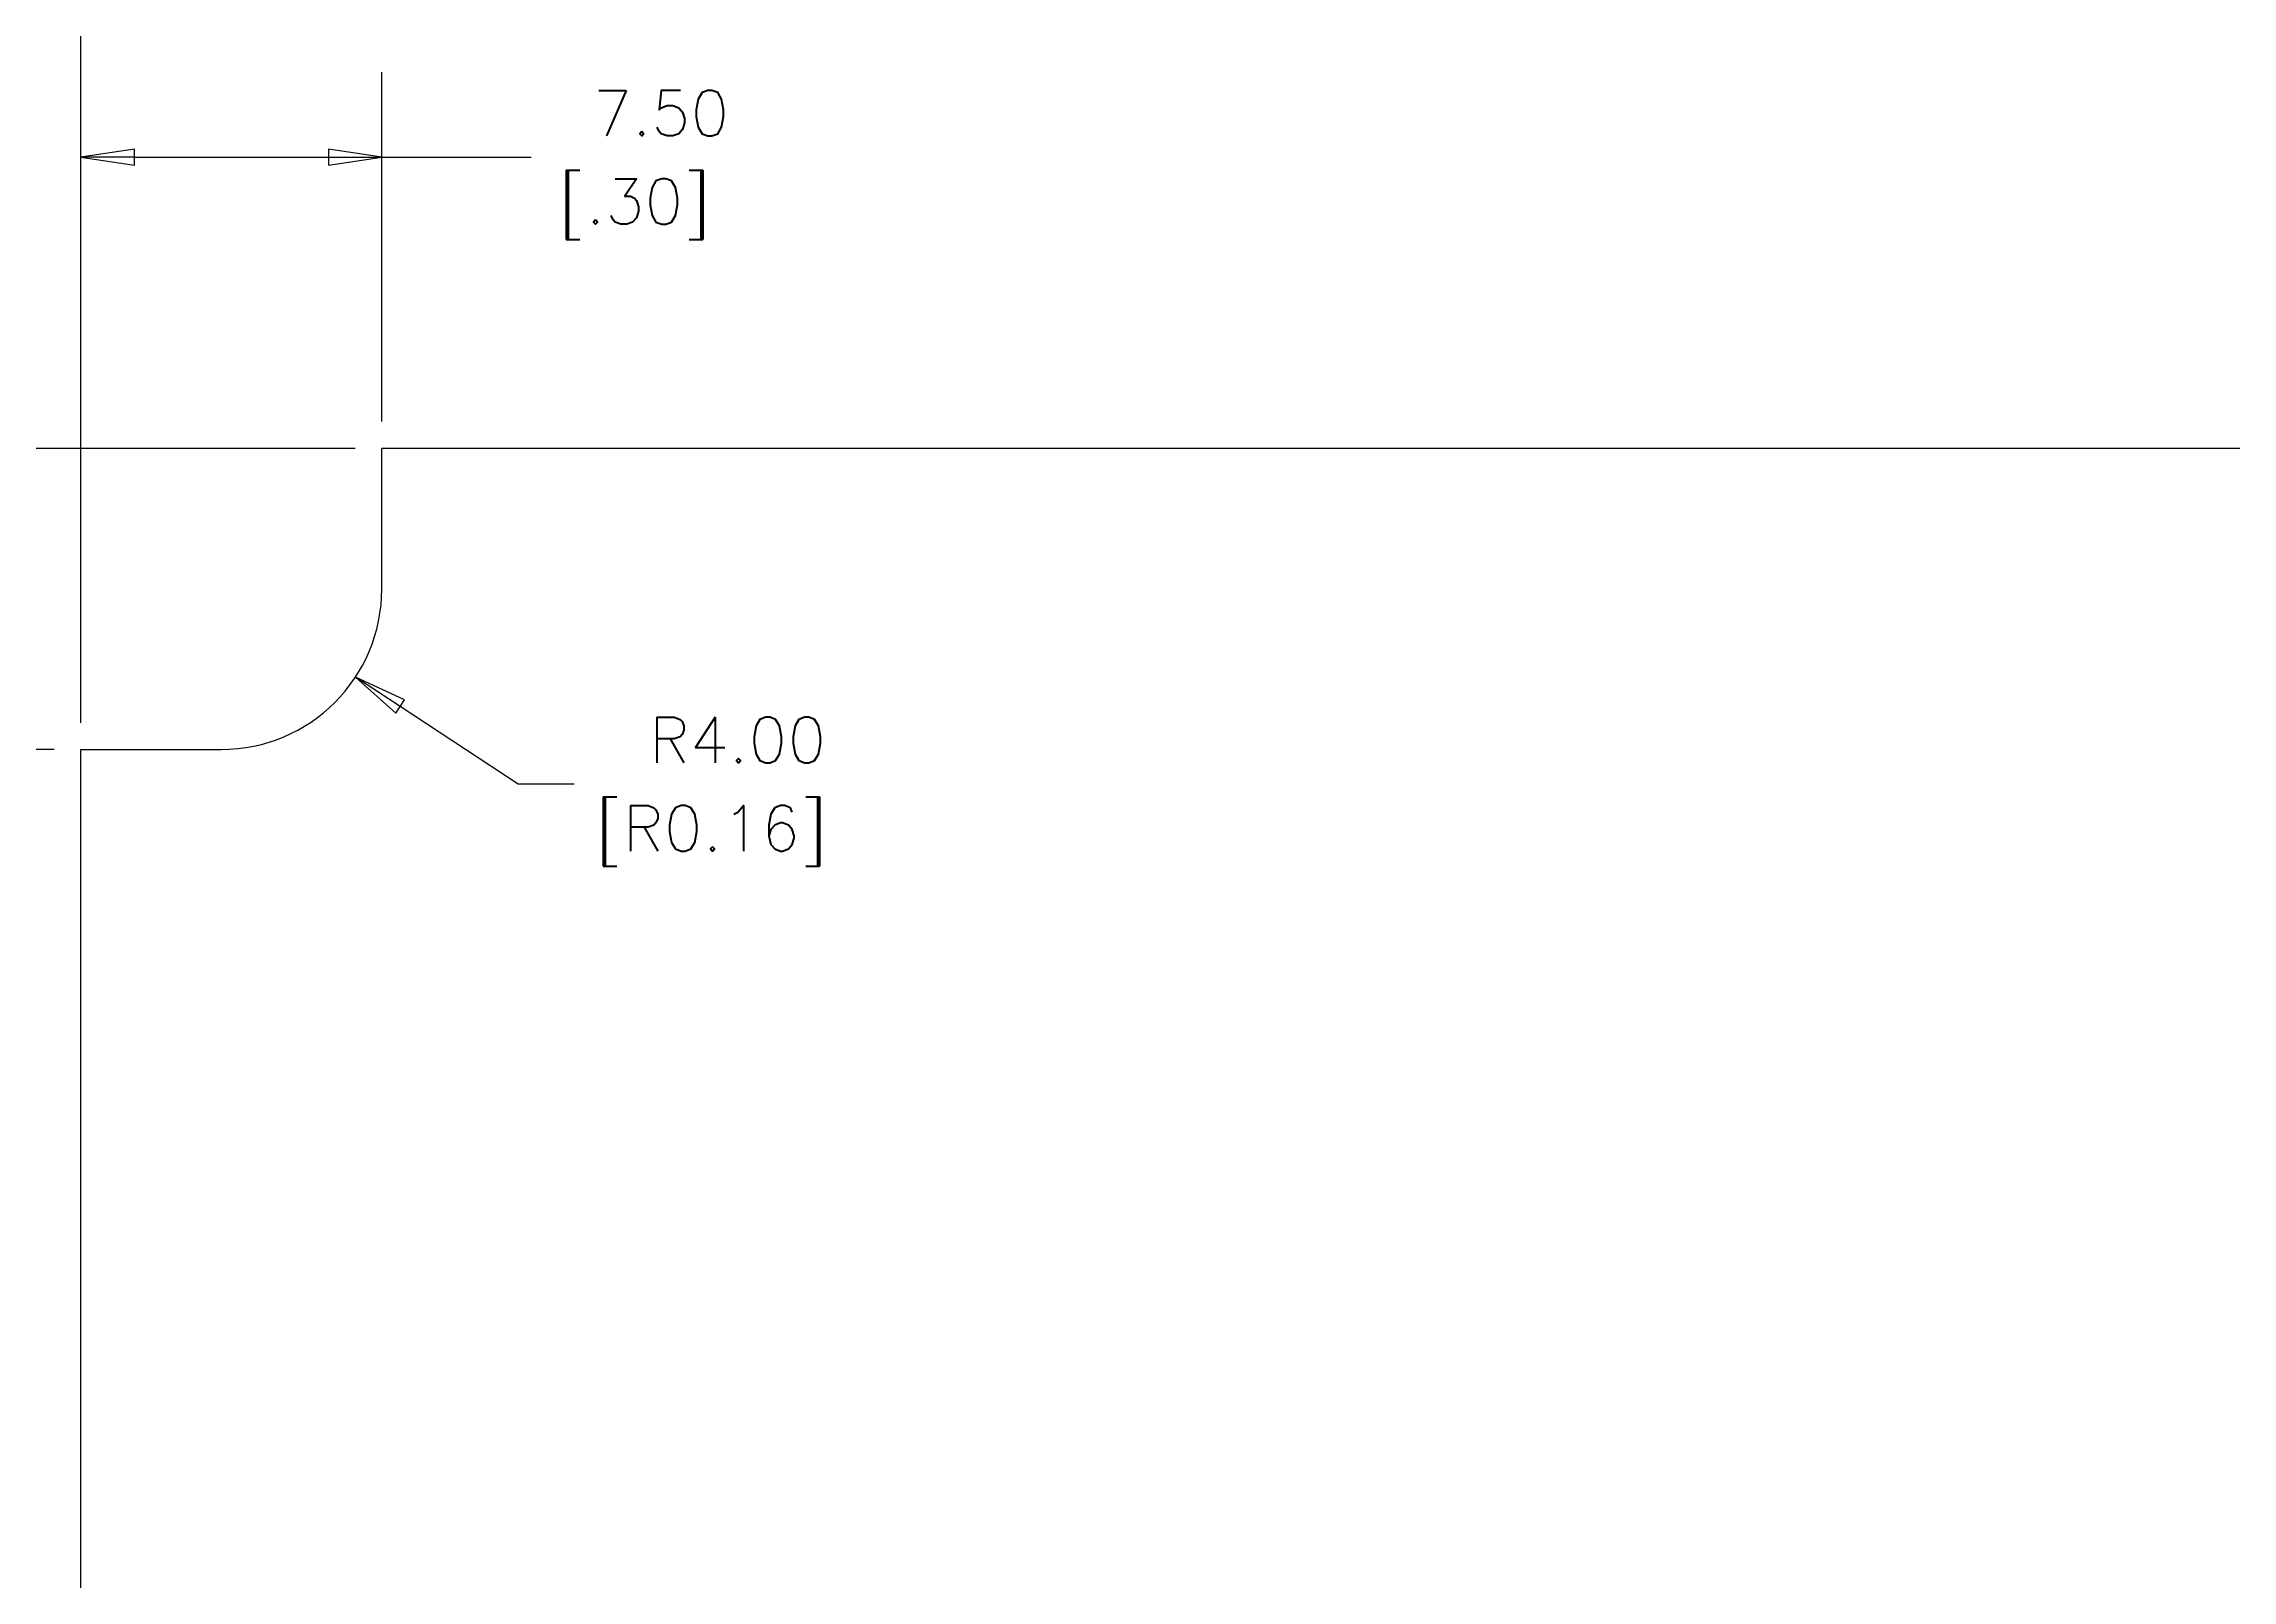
# Model space of a CAD drawing. Extents: x 2 to 184, y 2 to 142.
# Drawn here: x 40.4 to 94.9, y 70.6 to 108.8 of the extents above; entities that cross this region are included whole.
import ezdxf

# ---------------------------------------------------------------- set-up
doc = ezdxf.new("R2010")
doc.units = 0
doc.header["$LTSCALE"] = 0.666667
doc.layers.get('0').update_dxf_attribs({"linetype": 'CONTINUOUS'})
doc.layers.get('DEFPOINTS').update_dxf_attribs({"linetype": 'CONTINUOUS'})
doc.layers.add('DIMENSION__ANSI_', color=7, linetype='CONTINUOUS')
doc.layers.add('VISIBLE__ANSI_', color=7, linetype='CONTINUOUS')
doc.styles.add('NOTE_TEXT__ANSI_', font='txt.shx', dxfattribs={"bigfont": 'bigfont.shx'})
doc.dimstyles.get("Standard").update_dxf_attribs({"dimtxt": 0.18, "dimasz": 0.18, "dimexe": 0.18, "dimexo": 0.0625, "dimgap": 0.09, "dimtad": 0, "dimtih": 1, "dimtoh": 1, "dimzin": 0, "dimcen": 0.09, "dimazin": 3, "dimtfac": 1, "dimtofl": 0, "dimtmove": 0, "dimatfit": 3})

# ---------------------------------------------------------------- blocks, each defined once
blk = doc.blocks.new('FILLED-1')
at = {"color": 0}
for p, q in [((0, 0), (-1, 0.15)), ((-1, 0.15), (-1, -0.15)), ((-1, 0), (0, 0)), ((-1, -0.15), (0, 0))]:
    blk.add_line(p, q, dxfattribs=at)
at = {"color": 0, "flags": 128}
blk.add_lwpolyline([(-1, -0.15), (0, 0), (-1, 0.15), (-1, -0.15)], dxfattribs=at)
at = {"color": 0}
blk.add_solid([(-1, -0.15), (0, 0), (-1, 0.15), (-1, -0.15)], dxfattribs=at)
blk = doc.blocks.new('*U73')
at = {"layer": 'DIMENSION__ANSI_', "style": 'NOTE_TEXT__ANSI_'}
blk.add_text(' 103.60', height=1.1333, dxfattribs=at).set_placement((84.363, 116.992))
blk = doc.blocks.new('*U74')
at = {"layer": 'DIMENSION__ANSI_', "style": 'NOTE_TEXT__ANSI_'}
blk.add_text('[4.08]', height=1.1333, dxfattribs=at).set_placement((84.797, 114.792))
blk = doc.blocks.new('*D11')
at = {"layer": 'DEFPOINTS', "color": 0}
for p in [(144.933, 116.459), (41.333, 91.267), (144.933, 91.267)]:
    blk.add_point(p, dxfattribs=at)
at = {"layer": 'DIMENSION__ANSI_'}
for p, q in [((41.333, 91.933), (41.333, 118.576)), ((144.933, 91.933), (144.933, 118.576)), ((42.667, 116.459), (83.829, 116.459)), ((143.6, 116.459), (90.487, 116.459))]:
    blk.add_line(p, q, dxfattribs=at)
for name in ['*U73', '*U74']:
    blk.add_blockref(name, (0, 0))
at = {"layer": 'DIMENSION__ANSI_', "xscale": 1.333333333333333, "yscale": 1.333333333333333, "zscale": 1.333333333333333, "rotation": 180}
blk.add_blockref('FILLED-1', (41.333, 116.459), dxfattribs=at)
at = {"layer": 'DIMENSION__ANSI_', "xscale": 1.333333333333333, "yscale": 1.333333333333333, "zscale": 1.333333333333333}
blk.add_blockref('FILLED-1', (144.933, 116.459), dxfattribs=at)
blk = doc.blocks.new('*U75')
at = {"layer": 'DIMENSION__ANSI_', "style": 'NOTE_TEXT__ANSI_'}
blk.add_text(' 53.60', height=1.1333, dxfattribs=at).set_placement((20.788, 78.475))
blk = doc.blocks.new('*U76')
at = {"layer": 'DIMENSION__ANSI_', "style": 'NOTE_TEXT__ANSI_'}
blk.add_text('[2.11]', height=1.1333, dxfattribs=at).set_placement((21.223, 76.275))
blk = doc.blocks.new('*D12')
at = {"layer": 'DEFPOINTS', "color": 0}
for p in [(48.833, 98.767), (23.301, 45.167), (48.833, 45.167)]:
    blk.add_point(p, dxfattribs=at)
at = {"layer": 'DIMENSION__ANSI_'}
for p, q in [((48.167, 98.767), (21.184, 98.767)), ((23.301, 97.433), (23.301, 80.142)), ((23.301, 46.5), (23.301, 75.742)), ((48.167, 45.167), (21.184, 45.167))]:
    blk.add_line(p, q, dxfattribs=at)
for name in ['*U75', '*U76']:
    blk.add_blockref(name, (0, 0))
at = {"layer": 'DIMENSION__ANSI_', "xscale": 1.333333333333333, "yscale": 1.333333333333333, "zscale": 1.333333333333333}
for p, rotation in [((23.301, 98.767), 90), ((23.301, 45.167), 270)]:
    blk.add_blockref('FILLED-1', p, dxfattribs=dict(at, rotation=rotation))
blk = doc.blocks.new('*U77')
at = {"layer": 'DIMENSION__ANSI_', "style": 'NOTE_TEXT__ANSI_'}
blk.add_text(' 7.50', height=1.1333, dxfattribs=at).set_placement((53.084, 106.551))
blk = doc.blocks.new('*U78')
at = {"layer": 'DIMENSION__ANSI_', "style": 'NOTE_TEXT__ANSI_'}
blk.add_text('[.30]', height=1.1333, dxfattribs=at).set_placement((53.236, 104.351))
blk = doc.blocks.new('*D13')
at = {"layer": 'DEFPOINTS', "color": 0}
for p in [(48.833, 106.017), (48.833, 98.767), (41.333, 91.267)]:
    blk.add_point(p, dxfattribs=at)
at = {"layer": 'DIMENSION__ANSI_'}
for p, q in [((41.333, 91.933), (41.333, 108.134)), ((48.833, 99.433), (48.833, 108.134)), ((42.667, 106.017), (47.5, 106.017)), ((48.833, 106.017), (52.551, 106.017))]:
    blk.add_line(p, q, dxfattribs=at)
for name in ['*U77', '*U78']:
    blk.add_blockref(name, (0, 0))
at = {"layer": 'DIMENSION__ANSI_', "xscale": 1.333333333333333, "yscale": 1.333333333333333, "zscale": 1.333333333333333, "rotation": 180}
blk.add_blockref('FILLED-1', (41.333, 106.017), dxfattribs=at)
at = {"layer": 'DIMENSION__ANSI_', "xscale": 1.333333333333333, "yscale": 1.333333333333333, "zscale": 1.333333333333333}
blk.add_blockref('FILLED-1', (48.833, 106.017), dxfattribs=at)
blk = doc.blocks.new('*U79')
at = {"layer": 'DIMENSION__ANSI_', "style": 'NOTE_TEXT__ANSI_'}
blk.add_text(' 7.50', height=1.1333, dxfattribs=at).set_placement((31.531, 85.637))
blk = doc.blocks.new('*U80')
at = {"layer": 'DIMENSION__ANSI_', "style": 'NOTE_TEXT__ANSI_'}
blk.add_text('[.30]', height=1.1333, dxfattribs=at).set_placement((31.682, 83.437))
blk = doc.blocks.new('*D14')
at = {"layer": 'DEFPOINTS', "color": 0}
for p in [(48.833, 98.767), (37.288, 91.267), (41.333, 91.267)]:
    blk.add_point(p, dxfattribs=at)
at = {"layer": 'DIMENSION__ANSI_'}
for p, q in [((48.167, 98.767), (35.172, 98.767)), ((37.288, 97.433), (37.288, 92.6)), ((40.667, 91.267), (35.172, 91.267)), ((37.288, 91.267), (37.288, 85.104)), ((37.288, 85.104), (35.955, 85.104))]:
    blk.add_line(p, q, dxfattribs=at)
for name in ['*U79', '*U80']:
    blk.add_blockref(name, (0, 0))
at = {"layer": 'DIMENSION__ANSI_', "xscale": 1.333333333333333, "yscale": 1.333333333333333, "zscale": 1.333333333333333}
for p, rotation in [((37.288, 98.767), 90), ((37.288, 91.267), 270)]:
    blk.add_blockref('FILLED-1', p, dxfattribs=dict(at, rotation=rotation))
blk = doc.blocks.new('*U81')
at = {"layer": 'DIMENSION__ANSI_', "style": 'NOTE_TEXT__ANSI_'}
blk.add_text(' R4.00', height=1.1333, dxfattribs=at).set_placement((54.478, 90.936))
blk = doc.blocks.new('*U82')
at = {"layer": 'DIMENSION__ANSI_', "style": 'NOTE_TEXT__ANSI_'}
blk.add_text('[R0.16]', height=1.1333, dxfattribs=at).set_placement((54.157, 88.736))
blk = doc.blocks.new('*D15')
at = {"layer": 'DEFPOINTS', "color": 0}
for p in [(44.833, 95.267), (48.175, 93.068)]:
    blk.add_point(p, dxfattribs=at)
at = {"layer": 'DIMENSION__ANSI_'}
for p, q in [((52.228, 90.403), (49.289, 92.336)), ((53.624, 90.403), (52.228, 90.403))]:
    blk.add_line(p, q, dxfattribs=at)
for name in ['*U81', '*U82']:
    blk.add_blockref(name, (0, 0))
at = {"layer": 'DIMENSION__ANSI_', "xscale": 1.333333333333333, "yscale": 1.333333333333333, "zscale": 1.333333333333333, "rotation": 146.6642703560664}
blk.add_blockref('FILLED-1', (48.175, 93.068), dxfattribs=at)

msp = doc.modelspace()

# ---------------------------------------------------------------- linework, layer by layer
at = {"layer": 'VISIBLE__ANSI_'}
for p, q in [((48.833, 95.267), (48.833, 98.767)), ((137.433, 98.767), (48.833, 98.767)), ((41.333, 91.267), (44.833, 91.267)), ((41.333, 52.667), (41.333, 91.267))]:
    msp.add_line(p, q, dxfattribs=at)
msp.add_arc((44.833, 95.267), 4, 270, 0, dxfattribs=at)

# ---------------------------------------------------------------- dimensions: what is measured, and where the dimension line sits
at = {"layer": 'DIMENSION__ANSI_'}
for base, p2, text, override, picture, middle in [((144.933, 116.459), (144.933, 91.267), ' <>\\X[4.08]', {"dimgap": 0.8, "dimtih": 0, "dimtoh": 0, "dimdec": 2, "dimtol": 0, "dimlim": 0, "dimtp": 0, "dimtm": 0, "dimtdec": 2, "dimatfit": 1}, '*D11', (87.158, 116.459)), ((48.833, 106.017), (48.833, 98.767), ' <>\\X[.30]', {"dimgap": 0.8, "dimtih": 0, "dimtoh": 0, "dimdec": 2, "dimtol": 0, "dimlim": 0, "dimtp": 0, "dimtm": 0, "dimtdec": 2, "dimatfit": 2}, '*D13', (55.03, 106.017))]:
    dim = msp.add_linear_dim(base=base, p1=(41.333, 91.267), p2=p2, text=text, dimstyle='Standard', override=override, dxfattribs=at)
    dim.commit()
    dim.dimension.update_dxf_attribs({"geometry": picture, "text_midpoint": middle, "dimtype": 128})
for base, p2, text, override, picture, middle in [((23.301, 45.167), (48.833, 45.167), ' <>\\X[2.11]', {"dimgap": 0.8, "dimdec": 2, "dimtol": 0, "dimlim": 0, "dimtp": 0, "dimtm": 0, "dimtdec": 2, "dimatfit": 1}, '*D12', (23.301, 77.942)), ((37.288, 91.267), (41.333, 91.267), ' <>\\X[.30]', {"dimgap": 0.8, "dimdec": 2, "dimtol": 0, "dimlim": 0, "dimtp": 0, "dimtm": 0, "dimtdec": 2, "dimatfit": 2}, '*D14', (33.476, 85.104))]:
    dim = msp.add_linear_dim(base=base, p1=(48.833, 98.767), p2=p2, angle=90, text=text, dimstyle='Standard', override=override, dxfattribs=at)
    dim.commit()
    dim.dimension.update_dxf_attribs({"geometry": picture, "text_midpoint": middle, "dimtype": 128})
dim = msp.add_radius_dim(center=(44.833, 95.267), mpoint=(48.175, 93.068), text=' <>\\X[R0.16]', dimstyle='Standard', override={"dimgap": 0.8, "dimdec": 2, "dimlfac": 1, "dimcen": 0, "dimtol": 0, "dimlim": 0, "dimtp": 0, "dimtm": 0, "dimtdec": 2}, dxfattribs=at)
dim.commit()
dim.dimension.update_dxf_attribs({"geometry": '*D15', "text_midpoint": (56.896, 90.403), "dimtype": 132})

doc.saveas('drawing.dxf')
